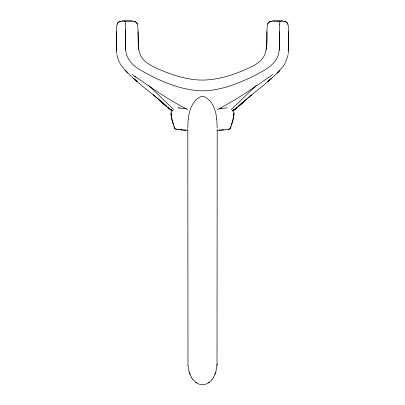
<?xml version="1.0" encoding="UTF-8"?>
<svg xmlns="http://www.w3.org/2000/svg" width="405" height="405" viewBox="0 0 405 405"><rect width="100%" height="100%" fill="white"/><g stroke="black" fill="none" stroke-linecap="round" stroke-linejoin="round"><path stroke-width="0.61" d="M120.913 21.414A13.304 3.959 12.5 0 0 120.143 21.536L119.186 21.769A4.83 4.754 87.2 0 0 117.146 24.001L116.513 27.641L116.478 41.811M125.474 50.073L125.403 24.001M171.077 114.377L171.259 111.608L171.821 109.988M230.901 126.147L230.273 128.684A6.08 0.613 -2.3 0 1 230.212 128.775M233.923 114.377L233.741 111.608L233.179 109.988M266.333 49.678C267.629 41.264 266.12 32.592 267.548 24.244A4.84 4.764 90 0 1 269.669 21.774L270.707 21.521M279.612 24.244L279.526 50.073M285.712 21.733L285.814 21.769A4.83 4.754 -87.2 0 1 287.854 24.001L288.487 27.641L288.436 41.816M230.268 128.355L230.268 128.608L230.273 127.97M279.713 31.722C279.602 38.743 279.865 45.826 278.802 52.792C276.888 63.529 266.368 69.245 257.651 74.014C239.998 82.954 220.862 91.084 200.723 90.806C179.137 89.753 158.826 80.565 140.327 69.999C132.394 65.605 125.54 57.93 125.661 48.397C125.307 42.267 125.287 36.126 125.287 29.985M174.788 128.765A6.095 0.613 2.4 0 1 174.732 128.694L174.099 126.147M174.727 128.481L174.727 127.858M230.708 127.509L233.199 119.516L233.918 113.952L233.877 115.192M266.996 31.717C266.763 39.487 267.371 47.587 264.597 54.994C260.572 63.722 250.69 67.139 242.524 70.804C227.018 77.163 210.094 81.764 193.22 79.481C181.526 77.983 170.267 74.13 159.459 69.538C151.748 66.03 142.474 62.056 139.755 53.237C136.814 43.745 139.193 33.569 137.346 24.001A4.84 4.764 -90 0 0 135.331 21.774L135.331 21.779M288.679 50.696L288.643 37.564L288.218 50.706M177.998 107.533L178.003 107.725A5.462 0.415 1.7 0 0 178.048 107.765M187.804 128.496L188.072 121.601M217.014 365.487L217.202 129.904M288.481 50.61L288.163 53.966M217.115 364.12L215.941 371.557M230.273 128.643L230.268 128.684A6.723 0.744 -1.1 0 1 228.729 129.256M171.092 113.582L171.158 112.803M233.882 114.625L232.637 120.913M188.229 119.769C188.912 110.849 192.451 99.984 201.432 96.349A4.936 4.516 0 0 1 203.568 96.349C212.554 99.984 216.088 110.849 216.771 119.769M288.001 55.09L285.748 61.626M215.622 372.635L215.941 371.542M231.528 124.441L232.495 121.434M213.597 377.328L215.622 372.615M214.893 374.63L215.273 373.648M213.597 377.308L212.078 379.596M284.912 63.084L285.52 62.102M285.049 63.706C272.494 80.803 253.636 91.758 238.484 106.343L242.965 102.293L239.092 105.796M212.078 379.576L208.54 382.897M244.64 100.561L240.702 104.632L232.667 110.899M243.668 101.427L241.436 103.72M279.784 70.445L277.167 73.163L279.936 70.313M238.484 106.343L243.294 101.857M256.183 85.526L231.169 109.709M241.785 103.376L242.311 102.885M244.094 101.412L251.788 94.851M271.041 78.778L267.892 81.506L271.294 78.595M237.426 107.35L232.647 110.909L233.994 109.973M268.981 77.289L272.697 74.474M232.652 110.909L237.29 107.502L232.91 110.727M233.655 110.236L237.269 107.538M268.793 77.239C252.173 88.903 235.34 100.46 217.202 109.654M209.167 382.442L207.249 383.626L204.56 384.542A10.429 10.429 0 0 1 200.44 384.542L197.751 383.606L195.833 382.442M232.875 110.757L233.832 110.104L232.824 110.793M119.323 21.652L119.602 21.521M269.857 21.637L270.105 21.521M119.161 21.779L119.186 21.769A4.84 4.764 90 0 0 117.06 24.249M269.669 21.779L269.71 21.764A4.83 4.749 -87.3 0 0 267.675 24.011M122.143 20.746L127.246 20.25L132.349 20.746M272.651 20.746L277.754 20.25L282.857 20.746M280.665 21.536L279.005 21.738M223.509 129.878L228.268 129.225M221.317 108.484L225.241 108.074M219.409 130.137L216.883 130.137M188.117 130.137L185.591 130.137M179.754 108.074L183.678 108.484M277.45 21.521L278.974 21.733M176.732 129.225L178.539 129.463M178.402 129.443L180.215 129.696M181.486 129.878L181.055 129.818M124.264 21.521L127.464 21.536A13.304 3.964 -12.5 0 1 134.354 21.536L135.316 21.774A4.83 4.749 87.3 0 1 137.325 24.011M180.2 129.696L181.07 129.823M284.801 21.521L285.616 21.708M285.814 21.769L285.839 21.779A4.84 4.764 -90 0 1 287.94 24.249M285.398 21.521L285.667 21.647M187.798 109.654C169.66 100.46 152.827 88.903 136.207 77.239M135.159 21.647L134.921 21.536A13.304 2.739 -17.7 0 0 133.766 21.313M160.36 100.561L164.298 104.632L172.353 110.909L171.006 109.973M167.731 107.538L172.348 110.909M172.09 110.727L171.168 110.104L172.282 110.874M172.125 110.757L171.168 110.104L172.176 110.793M196.46 382.897L192.922 379.576M132.303 74.474L136.019 77.289M134.83 76.211L135.746 76.909M167.574 107.35L171.32 110.221M165.908 105.796L162.035 102.293L166.516 106.343C151.364 91.758 132.506 80.803 119.951 63.706M153.211 94.851L160.906 101.412M133.706 78.595L137.108 81.506L133.959 78.778M162.689 102.885L166.516 106.343M173.831 109.709L148.817 85.526M163.215 103.376L163.564 103.72L161.706 101.857M163.564 103.72L161.332 101.427M125.064 70.313L127.681 73.001M192.922 379.596L191.403 377.308M119.48 62.102L120.088 63.084M191.403 377.328L189.378 372.615M118.346 59.717L119.252 61.626M189.727 373.648L190.107 374.63M174.292 127.509L171.801 119.516L171.082 113.952L171.123 115.187M118.144 59.13L116.999 55.09M172.505 121.434L173.472 124.441M189.059 371.542L189.378 372.635M172.363 120.913L171.118 114.625M174.727 128.684L174.732 128.704A6.723 0.744 1.1 0 0 176.266 129.256M189.059 371.557L187.986 365.472M116.837 53.966L116.518 50.61M233.847 112.858L233.908 113.582M138.667 49.678L138.004 31.717M187.986 365.487L187.798 129.904M216.928 121.601L217.191 127.985M116.772 50.671L116.392 37.559L116.321 50.696M116.564 41.816L116.488 31.722M227.002 107.533L227.002 107.71A5.427 0.41 -1.7 0 1 226.977 107.75A6.019 0.501 -0.8 0 1 225.681 108.094M288.522 41.811L288.512 31.722M216.695 119.774A96.886 84.954 19.4 0 1 216.807 120.963M188.047 120.963A96.856 85.06 -18.5 0 1 188.153 119.764M221.484 108.505A6.191 0.78 0 0 1 219.08 108.692M180.017 108.059A6.014 0.456 1.8 0 1 178.165 107.765M186.168 108.596A6.196 0.683 0.4 0 1 183.936 108.454M223.995 129.873A7.047 1.195 0 0 1 219.429 130.213M230.075 128.765A6.723 0.673 -2.4 0 1 227.969 129.2M223.226 129.823A7.082 1.048 -0.4 0 1 219.383 130.051M185.566 130.213A7.047 1.195 0 0 1 181 129.873M177.025 129.2A6.723 0.673 2.4 0 1 174.919 128.765M185.617 130.051A7.082 1.048 0.4 0 1 181.774 129.823M125.358 23.88A4.83 0.886 89.5 0 1 125.758 21.617M279.222 21.835A4.84 0.866 -90 0 1 279.592 24.295M280.554 21.602A13.304 2.698 -17.6 0 1 285.368 21.546M119.632 21.556A13.304 2.729 17.5 0 1 124.35 21.576M270.722 21.566A13.304 3.934 12.3 0 1 277.481 21.566M284.011 21.455A13.304 3.934 -12.3 0 1 284.781 21.566A13.304 3.913 -12.4 0 0 284.432 21.5M270.14 21.556A13.304 2.729 17.5 0 1 271.32 21.354M270.768 21.551A13.304 3.913 12.4 0 1 271.208 21.485"/></g></svg>
